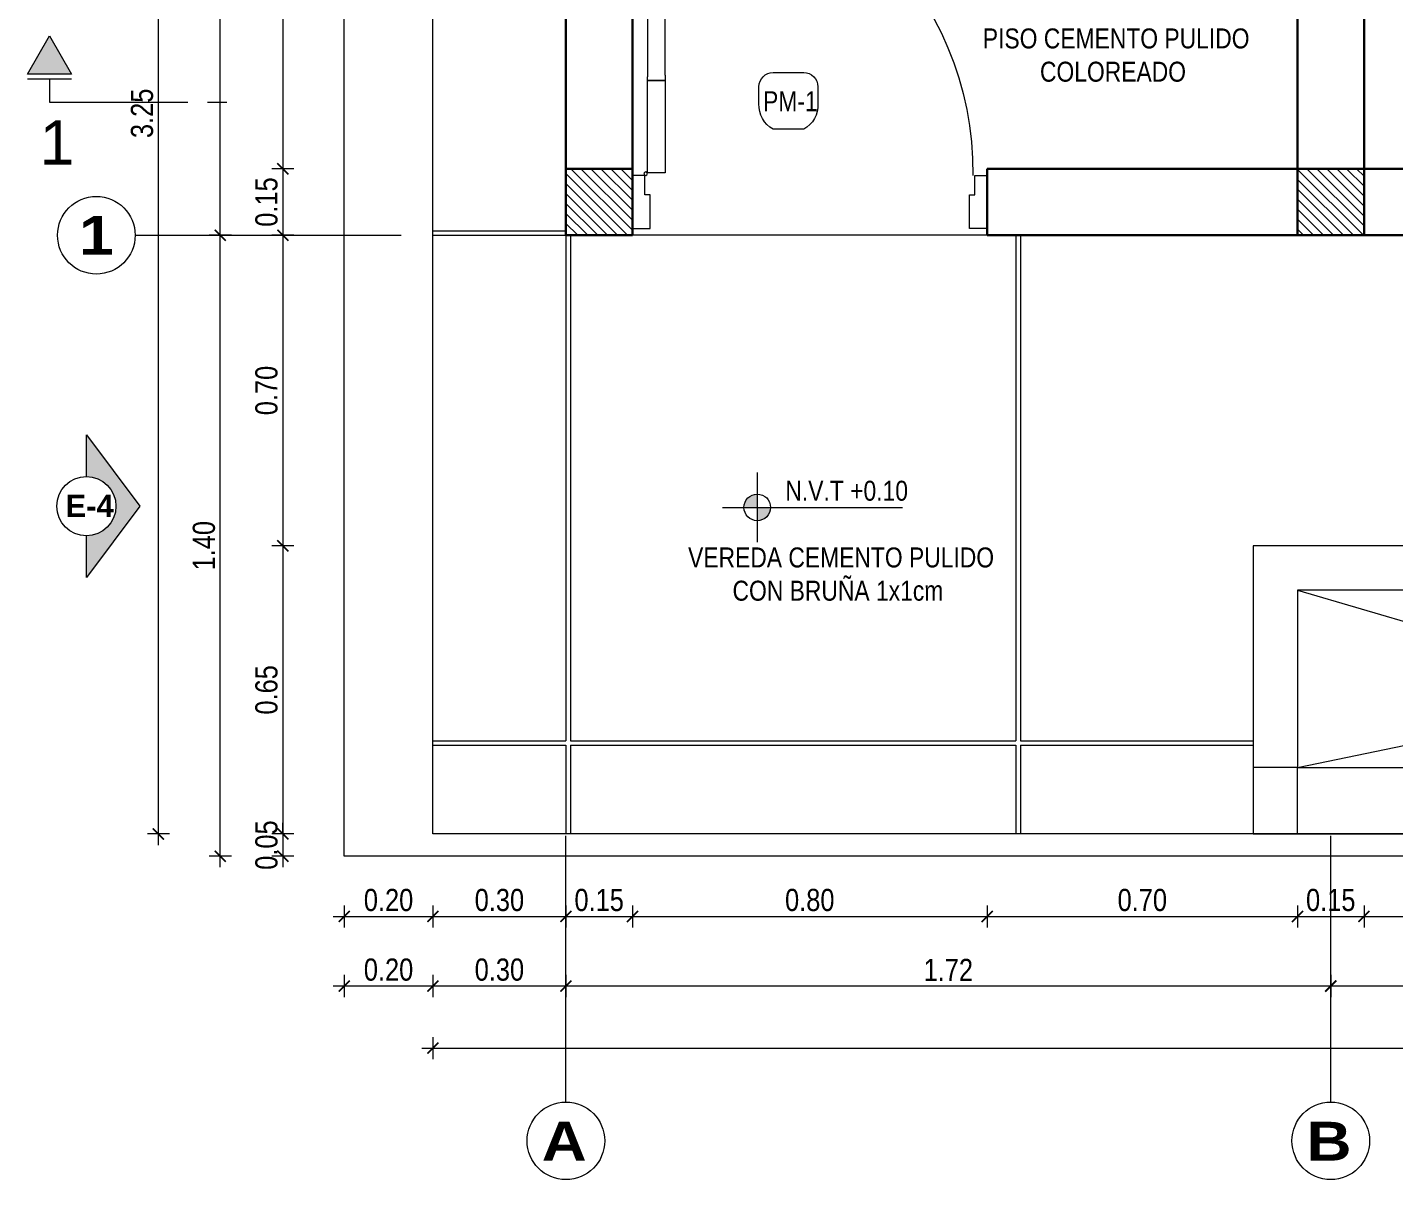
# Model space of a CAD drawing. Header units: metres. Extents: x 115.1 to 149.6, y 26.3 to 56.6.
# Drawn here: x 115.742 to 118.826, y 51.591 to 54.189 of the extents above; entities that cross this region are included whole.
import ezdxf
from ezdxf.enums import TextEntityAlignment as Align

# ---------------------------------------------------------------- set-up
doc = ezdxf.new("R2010")
doc.units = ezdxf.units.M
doc.linetypes.add('ACAD_ISO02W100', pattern=[15, 12, -3])
doc.linetypes.add('ACAD_ISO04W100', pattern=[30, 24, -3, 0, -3])
doc.layers.get('0').update_dxf_attribs({"color": 250})
doc.layers.get('Defpoints').update_dxf_attribs({"color": 30, "lineweight": 9})
for name, color, linetype, lineweight in [('-Achurado', 251, 'Continuous', 5), ('-Acotado', 251, 'Continuous', 5), ('-Eje', 1, 'ACAD_ISO04W100', 9), ('-Proyeccion', 85, 'ACAD_ISO02W100', 9), ('-Textos', 7, 'Continuous', 20), ('-Vista', 148, 'Continuous', 9), ('FIC-2ES_CONCRETO 210', 251, 'Continuous', 30), ('ProfileEdges', 252, 'Continuous', 9)]:
    doc.layers.add(name, color=color, linetype=linetype, lineweight=lineweight)
doc.layers.add('A_50_CotasExter', color=253, linetype='Continuous')
doc.layers.add('VISTAS', color=7, linetype='Continuous', lineweight=5, true_color=0x383838)
doc.styles.add('-Arial', font='arial.ttf')
doc.styles.add('-Arial Narrow', font='ARIALN.TTF')
doc.styles.add('ARIALNEG', font='arialbd.ttf')
doc.dimstyles.new('Esc 1_20n', dxfattribs={"dimscale": 0.02, "dimtxt": 2, "dimasz": 1, "dimexe": 1, "dimexo": 1, "dimgap": 0.45, "dimtad": 1, "dimtoh": 1, "dimzin": 3, "dimdsep": 46, "dimtxsty": '-Arial Narrow', "dimblk": 'ARCHTICK', "dimcen": 1, "dimdle": 1, "dimclrd": 252, "dimclre": 252, "dimclrt": 252, "dimadec": 0, "dimazin": 0, "dimtfac": 1, "dimtix": 1, "dimtmove": 1, "dimatfit": 2, "dimldrblk": 'ARCHTICK', "dimfxl": 1, "dimfxlon": 1, "dimtolj": 2, "dimlwd": 5, "dimlwe": 5, "dimarcsym": 0})

# ---------------------------------------------------------------- blocks, each defined once
blk = doc.blocks.new('A$C562401CD')
at = {"layer": 'ProfileEdges', "color": 253, "lineweight": 5}
for p, q in [((0.8167, 1.4127), (0.8167, 1.4265)), ((0.8167, 1.4265), (0.8617, 1.4265)), ((0.8617, 1.4265), (0.8617, 1.4175)), ((0.8617, 1.404), (0.8617, 1.4175)), ((0.8167, 1.0803), (0.8167, 1.0665)), ((0.8617, 1.089), (0.8617, 1.0755)), ((0.8617, 1.0665), (0.8617, 1.0755)), ((0.8167, 1.0665), (0.8617, 1.0665))]:
    blk.add_line(p, q, dxfattribs=at)
for points in [[(0.8617, 1.6605), (0.8167, 1.6605), (0.8167, 1.4265), (0.8617, 1.4265), (0.8617, 1.6605)], [(0.8167, 1.0803), (0.8167, 1.4127)], [(0.8617, 1.404), (0.8617, 1.089)], [(0.8617, 1.0665), (0.8167, 1.0665), (0.8167, 0.8325), (0.8617, 0.8325), (0.8617, 1.0665)], [(0.0315, 0.7763), (0.0315, 0.8258), (0, 0.8258), (0, 0.6908), (0.045, 0.6908), (0.045, 0.7763), (0.0315, 0.7763)], [(0.8685, 0.7763), (0.8685, 0.8258), (0.9, 0.8258), (0.9, 0.6908), (0.855, 0.6908), (0.855, 0.7763), (0.8685, 0.7763)]]:
    blk.add_lwpolyline(points, dxfattribs=at)
blk.add_circle((0.8662, 0.8303, 0), 0.0045, dxfattribs=at)
blk.add_arc((0.8662, 0.8303, 0), 0.8303, 90.3108, 180.3108, dxfattribs=at)
blk = doc.blocks.new('Corte Vertical 1_1000')
at = {"layer": '-Eje'}
blk.add_hatch(color=256, dxfattribs=at).paths.add_polyline_path([(13.34, -3.56), (9.86, -1.57), (9.86, -5.55)])
for p, q in [((9.44, -1.57), (9.44, -5.55)), ((9.44, -3.56), (7.34, -3.56))]:
    blk.add_line(p, q, dxfattribs=at)
blk.add_lwpolyline([(13.34, -3.56), (9.86, -5.55), (9.86, -1.57)], close=True, dxfattribs=at)
for points in [[(7.34, -3.56), (7.34, -16.05)], [(7.34, -14.25), (7.34, -16)], [(7.34, -17.81), (7.34, -19.56)]]:
    blk.add_lwpolyline(points, dxfattribs=at)
at = {"layer": '-Eje', "style": '-Arial'}
blk.add_attdef('A', text='', height=4, dxfattribs=at).set_placement((3.71, -4.24), align=Align.MIDDLE)
blk = doc.blocks.new('Nivel Planta 1_1000')
at = {"layer": '-Acotado'}
h = blk.add_hatch(color=256, dxfattribs=at)
h.paths.add_polyline_path([(0, 1.2, 0.414214), (-1.2, 0), (0, 0)])
h.paths.add_polyline_path([(0, -1.2, 0.414214), (1.2, 0), (0, 0)])
for p, q in [((0, 3.14), (0, -3.14)), ((-3.14, 0), (13.1, 0))]:
    blk.add_line(p, q, dxfattribs=at)
blk.add_circle((0, 0), 1.2, dxfattribs=at)
at = {"layer": '-Acotado', "style": '-Arial Narrow'}
blk.add_attdef('NIVEL', (2.54, 0.6), '', height=1.8, dxfattribs=at)
blk = doc.blocks.new('_ArchTick')
at = {"color": 0, "linetype": 'ByBlock', "const_width": 0.15}
blk.add_lwpolyline([(-0.5, -0.5), (0.5, 0.5)], dxfattribs=at)
blk = doc.blocks.new('*D216')
at = {"layer": 'A_50_CotasExter', "color": 252, "lineweight": 5, "transparency": 16777216}
for p, q in [((116.3434, 55.1701), (116.2934, 55.1701)), ((116.3184, 55.1951), (116.3184, 53.8451)), ((116.3434, 53.8701), (116.2934, 53.8701))]:
    blk.add_line(p, q, dxfattribs=at)
at = {"layer": 'Defpoints', "color": 0, "transparency": 16777216}
for p in [(116.9567, 55.1701), (116.3184, 53.8701), (116.9567, 53.8701)]:
    blk.add_point(p, dxfattribs=at)
at = {"layer": 'A_50_CotasExter', "color": 252, "lineweight": 5, "transparency": 16777216, "xscale": 0.025, "yscale": 0.025, "zscale": 0.025}
for p, rotation in [((116.3184, 55.1701), 90), ((116.3184, 53.8701), 270)]:
    blk.add_blockref('_ArchTick', p, dxfattribs=dict(at, rotation=rotation))
at = {"layer": 'A_50_CotasExter', "color": 252, "transparency": 16777216, "insert": (116.2816, 54.5201), "char_height": 0.05, "attachment_point": 5, "rotation": 90, "style": '-Arial Narrow'}
blk.add_mtext('\\A2;1.30', dxfattribs=at)
blk = doc.blocks.new('*D217')
at = {"layer": 'A_50_CotasExter', "color": 252, "lineweight": 5, "transparency": 16777216}
for p, q in [((116.3184, 53.8951), (116.3184, 53.6951)), ((116.3434, 53.8701), (116.2934, 53.8701)), ((116.3434, 53.7201), (116.2934, 53.7201))]:
    blk.add_line(p, q, dxfattribs=at)
at = {"layer": 'Defpoints', "color": 0, "transparency": 16777216}
for p in [(116.9567, 53.8701), (116.3184, 53.7201), (116.9567, 53.7201)]:
    blk.add_point(p, dxfattribs=at)
at = {"layer": 'A_50_CotasExter', "color": 252, "lineweight": 5, "transparency": 16777216, "xscale": 0.025, "yscale": 0.025, "zscale": 0.025}
for p, rotation in [((116.3184, 53.8701), 90), ((116.3184, 53.7201), 270)]:
    blk.add_blockref('_ArchTick', p, dxfattribs=dict(at, rotation=rotation))
at = {"layer": 'A_50_CotasExter', "color": 252, "transparency": 16777216, "insert": (116.2816, 53.7951), "char_height": 0.05, "attachment_point": 5, "rotation": 90, "style": '-Arial Narrow'}
blk.add_mtext('\\A2;0.15', dxfattribs=at)
blk = doc.blocks.new('*D218')
at = {"layer": 'A_50_CotasExter', "color": 252, "lineweight": 5, "transparency": 16777216}
for p, q in [((116.3434, 53.7201), (116.2934, 53.7201)), ((116.3184, 53.7451), (116.3184, 52.9951)), ((116.3434, 53.0201), (116.2934, 53.0201))]:
    blk.add_line(p, q, dxfattribs=at)
at = {"layer": 'Defpoints', "color": 0, "transparency": 16777216}
for p in [(116.9567, 53.7201), (116.3184, 53.0201), (118.5067, 53.0201)]:
    blk.add_point(p, dxfattribs=at)
at = {"layer": 'A_50_CotasExter', "color": 252, "lineweight": 5, "transparency": 16777216, "xscale": 0.025, "yscale": 0.025, "zscale": 0.025}
for p, rotation in [((116.3184, 53.7201), 90), ((116.3184, 53.0201), 270)]:
    blk.add_blockref('_ArchTick', p, dxfattribs=dict(at, rotation=rotation))
at = {"layer": 'A_50_CotasExter', "color": 252, "transparency": 16777216, "insert": (116.2816, 53.3701), "char_height": 0.05, "attachment_point": 5, "rotation": 90, "style": '-Arial Narrow'}
blk.add_mtext('\\A2;0.70', dxfattribs=at)
blk = doc.blocks.new('*D219')
at = {"layer": 'A_50_CotasExter', "color": 252, "lineweight": 5, "transparency": 16777216}
for p, q in [((116.3184, 53.0451), (116.3184, 52.3451)), ((116.3434, 53.0201), (116.2934, 53.0201)), ((116.3434, 52.3701), (116.2934, 52.3701))]:
    blk.add_line(p, q, dxfattribs=at)
at = {"layer": 'Defpoints', "color": 0, "transparency": 16777216}
for p in [(118.5067, 53.0201), (116.3184, 52.3701), (116.6567, 52.3701)]:
    blk.add_point(p, dxfattribs=at)
at = {"layer": 'A_50_CotasExter', "color": 252, "lineweight": 5, "transparency": 16777216, "xscale": 0.025, "yscale": 0.025, "zscale": 0.025}
for p, rotation in [((116.3184, 53.0201), 90), ((116.3184, 52.3701), 270)]:
    blk.add_blockref('_ArchTick', p, dxfattribs=dict(at, rotation=rotation))
at = {"layer": 'A_50_CotasExter', "color": 252, "transparency": 16777216, "insert": (116.2816, 52.6951), "char_height": 0.05, "attachment_point": 5, "rotation": 90, "style": '-Arial Narrow'}
blk.add_mtext('\\A2;0.65', dxfattribs=at)
blk = doc.blocks.new('*D220')
at = {"layer": 'A_50_CotasExter', "color": 252, "lineweight": 5, "transparency": 16777216}
for p, q in [((116.3184, 52.3701), (116.3184, 52.3951)), ((116.3434, 52.3701), (116.2934, 52.3701)), ((116.3184, 52.3701), (116.3184, 52.3201)), ((116.3434, 52.3201), (116.2934, 52.3201)), ((116.3184, 52.3201), (116.3184, 52.2951))]:
    blk.add_line(p, q, dxfattribs=at)
at = {"layer": 'Defpoints', "color": 0, "transparency": 16777216}
for p in [(116.6567, 52.3701), (116.3184, 52.3201), (116.4567, 52.3201)]:
    blk.add_point(p, dxfattribs=at)
at = {"layer": 'A_50_CotasExter', "color": 252, "lineweight": 5, "transparency": 16777216, "xscale": 0.025, "yscale": 0.025, "zscale": 0.025}
for p, rotation in [((116.3184, 52.3701), 270), ((116.3184, 52.3201), 90)]:
    blk.add_blockref('_ArchTick', p, dxfattribs=dict(at, rotation=rotation))
at = {"layer": 'A_50_CotasExter', "color": 252, "transparency": 16777216, "insert": (116.2816, 52.3451), "char_height": 0.05, "attachment_point": 5, "rotation": 90, "style": '-Arial Narrow'}
blk.add_mtext('\\A2;0.05', dxfattribs=at)
blk = doc.blocks.new('*D221')
at = {"layer": 'A_50_CotasExter', "color": 252, "lineweight": 5, "transparency": 16777216}
for p, q in [((116.2023, 53.7202), (116.1523, 53.7202)), ((116.1773, 52.2951), (116.1773, 53.7452)), ((116.2023, 52.3201), (116.1523, 52.3201))]:
    blk.add_line(p, q, dxfattribs=at)
at = {"layer": 'Defpoints', "color": 0, "transparency": 16777216}
for p in [(116.1773, 53.7202), (116.4567, 53.7202), (116.4567, 52.3201)]:
    blk.add_point(p, dxfattribs=at)
at = {"layer": 'A_50_CotasExter', "color": 252, "lineweight": 5, "transparency": 16777216, "xscale": 0.025, "yscale": 0.025, "zscale": 0.025}
for p, rotation in [((116.1773, 53.7202), 90), ((116.1773, 52.3201), 270)]:
    blk.add_blockref('_ArchTick', p, dxfattribs=dict(at, rotation=rotation))
at = {"layer": 'A_50_CotasExter', "color": 252, "transparency": 16777216, "insert": (116.1405, 53.0202), "char_height": 0.05, "attachment_point": 5, "rotation": 90, "style": '-Arial Narrow'}
blk.add_mtext('\\A2;1.40', dxfattribs=at)
blk = doc.blocks.new('*D222')
at = {"layer": 'A_50_CotasExter', "color": 252, "lineweight": 5, "transparency": 16777216}
for p, q in [((116.1773, 53.6952), (116.1773, 55.3451)), ((116.2023, 55.3201), (116.1523, 55.3201)), ((116.2023, 53.7202), (116.1523, 53.7202))]:
    blk.add_line(p, q, dxfattribs=at)
at = {"layer": 'Defpoints', "color": 0, "transparency": 16777216}
for p in [(116.1773, 55.3201), (116.9567, 55.3201), (116.4567, 53.7202)]:
    blk.add_point(p, dxfattribs=at)
at = {"layer": 'A_50_CotasExter', "color": 252, "lineweight": 5, "transparency": 16777216, "xscale": 0.025, "yscale": 0.025, "zscale": 0.025}
for p, rotation in [((116.1773, 55.3201), 90), ((116.1773, 53.7202), 270)]:
    blk.add_blockref('_ArchTick', p, dxfattribs=dict(at, rotation=rotation))
at = {"layer": 'A_50_CotasExter', "color": 252, "transparency": 16777216, "insert": (116.1405, 54.5202), "char_height": 0.05, "attachment_point": 5, "rotation": 90, "style": '-Arial Narrow'}
blk.add_mtext('\\A2;1.60', dxfattribs=at)
blk = doc.blocks.new('*D225')
at = {"layer": 'A_50_CotasExter', "color": 252, "lineweight": 5, "transparency": 16777216}
for p, q in [((116.0377, 52.3451), (116.0377, 55.6451)), ((116.0627, 55.6201), (116.0127, 55.6201)), ((116.0627, 52.3701), (116.0127, 52.3701))]:
    blk.add_line(p, q, dxfattribs=at)
at = {"layer": 'Defpoints', "color": 0, "transparency": 16777216}
for p in [(116.0377, 55.6201), (116.6567, 55.6201), (116.6567, 52.3701)]:
    blk.add_point(p, dxfattribs=at)
at = {"layer": 'A_50_CotasExter', "color": 252, "lineweight": 5, "transparency": 16777216, "xscale": 0.025, "yscale": 0.025, "zscale": 0.025}
for p, rotation in [((116.0377, 55.6201), 90), ((116.0377, 52.3701), 270)]:
    blk.add_blockref('_ArchTick', p, dxfattribs=dict(at, rotation=rotation))
at = {"layer": 'A_50_CotasExter', "color": 252, "transparency": 16777216, "insert": (116.0009, 53.9951), "char_height": 0.05, "attachment_point": 5, "rotation": 90, "style": '-Arial Narrow'}
blk.add_mtext('\\A2;3.25', dxfattribs=at)
blk = doc.blocks.new('*D261')
at = {"layer": 'A_50_CotasExter', "color": 252, "lineweight": 5, "transparency": 16777216}
for p, q in [((116.4567, 52.2092), (116.4567, 52.1592)), ((116.6567, 52.2092), (116.6567, 52.1592)), ((116.4317, 52.1842), (116.6817, 52.1842))]:
    blk.add_line(p, q, dxfattribs=at)
at = {"layer": 'Defpoints', "color": 0, "transparency": 16777216}
for p in [(116.4567, 52.3201), (116.6567, 52.3201), (116.6567, 52.1842)]:
    blk.add_point(p, dxfattribs=at)
at = {"layer": 'A_50_CotasExter', "color": 252, "lineweight": 5, "transparency": 16777216, "xscale": 0.025, "yscale": 0.025, "zscale": 0.025, "rotation": 180}
blk.add_blockref('_ArchTick', (116.4567, 52.1842), dxfattribs=at)
at = {"layer": 'A_50_CotasExter', "color": 252, "lineweight": 5, "transparency": 16777216, "xscale": 0.025, "yscale": 0.025, "zscale": 0.025}
blk.add_blockref('_ArchTick', (116.6567, 52.1842), dxfattribs=at)
at = {"layer": 'A_50_CotasExter', "color": 252, "transparency": 16777216, "insert": (116.5567, 52.221), "char_height": 0.05, "attachment_point": 5, "style": '-Arial Narrow'}
blk.add_mtext('\\A2;0.20', dxfattribs=at)
blk = doc.blocks.new('*D262')
at = {"layer": 'A_50_CotasExter', "color": 252, "lineweight": 5, "transparency": 16777216}
for p, q in [((116.6567, 52.2092), (116.6567, 52.1592)), ((116.9567, 52.2092), (116.9567, 52.1592)), ((116.6317, 52.1842), (116.9817, 52.1842))]:
    blk.add_line(p, q, dxfattribs=at)
at = {"layer": 'Defpoints', "color": 0, "transparency": 16777216}
for p in [(116.9567, 53.7201), (116.6567, 52.3201), (116.9567, 52.1842)]:
    blk.add_point(p, dxfattribs=at)
at = {"layer": 'A_50_CotasExter', "color": 252, "lineweight": 5, "transparency": 16777216, "xscale": 0.025, "yscale": 0.025, "zscale": 0.025}
for p, rotation in [((116.6567, 52.1842), 180.0000000000041), ((116.9567, 52.1842), 4.071109992273301e-12)]:
    blk.add_blockref('_ArchTick', p, dxfattribs=dict(at, rotation=rotation))
at = {"layer": 'A_50_CotasExter', "color": 252, "transparency": 16777216, "insert": (116.8067, 52.221), "char_height": 0.05, "attachment_point": 5, "style": '-Arial Narrow'}
blk.add_mtext('\\A2;0.30', dxfattribs=at)
blk = doc.blocks.new('*D263')
at = {"layer": 'A_50_CotasExter', "color": 252, "lineweight": 5, "transparency": 16777216}
for p, q in [((116.9567, 52.2092), (116.9567, 52.1592)), ((117.1067, 52.2092), (117.1067, 52.1592)), ((116.9317, 52.1842), (117.1317, 52.1842))]:
    blk.add_line(p, q, dxfattribs=at)
at = {"layer": 'Defpoints', "color": 0, "transparency": 16777216}
for p in [(116.9567, 53.7201), (117.1067, 53.7201), (117.1067, 52.1842)]:
    blk.add_point(p, dxfattribs=at)
at = {"layer": 'A_50_CotasExter', "color": 252, "lineweight": 5, "transparency": 16777216, "xscale": 0.025, "yscale": 0.025, "zscale": 0.025}
for p, rotation in [((116.9567, 52.1842), 180.0000000000041), ((117.1067, 52.1842), 4.071109992273301e-12)]:
    blk.add_blockref('_ArchTick', p, dxfattribs=dict(at, rotation=rotation))
at = {"layer": 'A_50_CotasExter', "color": 252, "transparency": 16777216, "insert": (117.0317, 52.221), "char_height": 0.05, "attachment_point": 5, "style": '-Arial Narrow'}
blk.add_mtext('\\A2;0.15', dxfattribs=at)
blk = doc.blocks.new('*D264')
at = {"layer": 'A_50_CotasExter', "color": 252, "lineweight": 5, "transparency": 16777216}
for p, q in [((117.1067, 52.2092), (117.1067, 52.1592)), ((117.9067, 52.2092), (117.9067, 52.1592)), ((117.0817, 52.1842), (117.9317, 52.1842))]:
    blk.add_line(p, q, dxfattribs=at)
at = {"layer": 'Defpoints', "color": 0, "transparency": 16777216}
for p in [(117.1067, 53.7201), (117.9067, 53.7351), (117.9067, 52.1842)]:
    blk.add_point(p, dxfattribs=at)
at = {"layer": 'A_50_CotasExter', "color": 252, "lineweight": 5, "transparency": 16777216, "xscale": 0.025, "yscale": 0.025, "zscale": 0.025}
for p, rotation in [((117.1067, 52.1842), 180.0000000000041), ((117.9067, 52.1842), 4.071109992273301e-12)]:
    blk.add_blockref('_ArchTick', p, dxfattribs=dict(at, rotation=rotation))
at = {"layer": 'A_50_CotasExter', "color": 252, "transparency": 16777216, "insert": (117.5067, 52.221), "char_height": 0.05, "attachment_point": 5, "style": '-Arial Narrow'}
blk.add_mtext('\\A2;0.80', dxfattribs=at)
blk = doc.blocks.new('*D265')
at = {"layer": 'A_50_CotasExter', "color": 252, "lineweight": 5, "transparency": 16777216}
for p, q in [((117.9067, 52.2092), (117.9067, 52.1592)), ((118.6067, 52.2092), (118.6067, 52.1592)), ((117.8817, 52.1842), (118.6317, 52.1842))]:
    blk.add_line(p, q, dxfattribs=at)
at = {"layer": 'Defpoints', "color": 0, "transparency": 16777216}
for p in [(117.9067, 53.7351), (118.6067, 53.7201), (118.6067, 52.1842)]:
    blk.add_point(p, dxfattribs=at)
at = {"layer": 'A_50_CotasExter', "color": 252, "lineweight": 5, "transparency": 16777216, "xscale": 0.025, "yscale": 0.025, "zscale": 0.025}
for p, rotation in [((117.9067, 52.1842), 180.0000000000041), ((118.6067, 52.1842), 4.071109992273301e-12)]:
    blk.add_blockref('_ArchTick', p, dxfattribs=dict(at, rotation=rotation))
at = {"layer": 'A_50_CotasExter', "color": 252, "transparency": 16777216, "insert": (118.2567, 52.221), "char_height": 0.05, "attachment_point": 5, "style": '-Arial Narrow'}
blk.add_mtext('\\A2;0.70', dxfattribs=at)
blk = doc.blocks.new('*D266')
at = {"layer": 'A_50_CotasExter', "color": 252, "lineweight": 5, "transparency": 16777216}
for p, q in [((118.6067, 52.2092), (118.6067, 52.1592)), ((118.7567, 52.2092), (118.7567, 52.1592)), ((118.5817, 52.1842), (118.7817, 52.1842))]:
    blk.add_line(p, q, dxfattribs=at)
at = {"layer": 'Defpoints', "color": 0, "transparency": 16777216}
for p in [(118.6067, 53.7201), (118.7567, 53.7201), (118.7567, 52.1842)]:
    blk.add_point(p, dxfattribs=at)
at = {"layer": 'A_50_CotasExter', "color": 252, "lineweight": 5, "transparency": 16777216, "xscale": 0.025, "yscale": 0.025, "zscale": 0.025}
for p, rotation in [((118.6067, 52.1842), 180.0000000000041), ((118.7567, 52.1842), 4.071109992273301e-12)]:
    blk.add_blockref('_ArchTick', p, dxfattribs=dict(at, rotation=rotation))
at = {"layer": 'A_50_CotasExter', "color": 252, "transparency": 16777216, "insert": (118.6817, 52.221), "char_height": 0.05, "attachment_point": 5, "style": '-Arial Narrow'}
blk.add_mtext('\\A2;0.15', dxfattribs=at)
blk = doc.blocks.new('*D267')
at = {"layer": 'A_50_CotasExter', "color": 252, "lineweight": 5, "transparency": 16777216}
for p, q in [((118.7567, 52.2092), (118.7567, 52.1592)), ((119.4567, 52.2092), (119.4567, 52.1592)), ((118.7317, 52.1842), (119.4817, 52.1842))]:
    blk.add_line(p, q, dxfattribs=at)
at = {"layer": 'Defpoints', "color": 0, "transparency": 16777216}
for p in [(118.7567, 53.7201), (119.4567, 53.7201), (119.4567, 52.1842)]:
    blk.add_point(p, dxfattribs=at)
at = {"layer": 'A_50_CotasExter', "color": 252, "lineweight": 5, "transparency": 16777216, "xscale": 0.025, "yscale": 0.025, "zscale": 0.025}
for p, rotation in [((118.7567, 52.1842), 180.0000000000041), ((119.4567, 52.1842), 4.071109992273301e-12)]:
    blk.add_blockref('_ArchTick', p, dxfattribs=dict(at, rotation=rotation))
at = {"layer": 'A_50_CotasExter', "color": 252, "transparency": 16777216, "insert": (119.1067, 52.221), "char_height": 0.05, "attachment_point": 5, "style": '-Arial Narrow'}
blk.add_mtext('\\A2;0.70', dxfattribs=at)
blk = doc.blocks.new('*D278')
at = {"layer": 'A_50_CotasExter', "color": 252, "lineweight": 5, "transparency": 16777216}
for p, q in [((120.3567, 52.0272), (118.6567, 52.0272)), ((118.6817, 52.0522), (118.6817, 52.0022)), ((120.3317, 52.0522), (120.3317, 52.0022))]:
    blk.add_line(p, q, dxfattribs=at)
at = {"layer": 'Defpoints', "color": 0, "transparency": 16777216}
for p in [(118.6817, 52.3701), (120.3317, 52.3701), (118.6817, 52.0272)]:
    blk.add_point(p, dxfattribs=at)
at = {"layer": 'A_50_CotasExter', "color": 252, "lineweight": 5, "transparency": 16777216, "xscale": 0.025, "yscale": 0.025, "zscale": 0.025, "rotation": 180}
blk.add_blockref('_ArchTick', (118.6817, 52.0272), dxfattribs=at)
at = {"layer": 'A_50_CotasExter', "color": 252, "lineweight": 5, "transparency": 16777216, "xscale": 0.025, "yscale": 0.025, "zscale": 0.025}
blk.add_blockref('_ArchTick', (120.3317, 52.0272), dxfattribs=at)
at = {"layer": 'A_50_CotasExter', "color": 252, "transparency": 16777216, "insert": (119.5067, 52.064), "char_height": 0.05, "attachment_point": 5, "style": '-Arial Narrow'}
blk.add_mtext('\\A2;1.65', dxfattribs=at)
blk = doc.blocks.new('*D279')
at = {"layer": 'A_50_CotasExter', "color": 252, "lineweight": 5, "transparency": 16777216}
for p, q in [((118.7067, 52.0272), (116.9317, 52.0272)), ((116.9567, 52.0522), (116.9567, 52.0022)), ((118.6817, 52.0522), (118.6817, 52.0022))]:
    blk.add_line(p, q, dxfattribs=at)
at = {"layer": 'Defpoints', "color": 0, "transparency": 16777216}
for p in [(116.9567, 52.3701), (118.6817, 52.3701), (116.9567, 52.0272)]:
    blk.add_point(p, dxfattribs=at)
at = {"layer": 'A_50_CotasExter', "color": 252, "lineweight": 5, "transparency": 16777216, "xscale": 0.025, "yscale": 0.025, "zscale": 0.025, "rotation": 180}
blk.add_blockref('_ArchTick', (116.9567, 52.0272), dxfattribs=at)
at = {"layer": 'A_50_CotasExter', "color": 252, "lineweight": 5, "transparency": 16777216, "xscale": 0.025, "yscale": 0.025, "zscale": 0.025}
blk.add_blockref('_ArchTick', (118.6817, 52.0272), dxfattribs=at)
at = {"layer": 'A_50_CotasExter', "color": 252, "transparency": 16777216, "insert": (117.8192, 52.0636), "char_height": 0.05, "attachment_point": 5, "style": '-Arial Narrow'}
blk.add_mtext('\\A2;1.72', dxfattribs=at)
blk = doc.blocks.new('*D280')
at = {"layer": 'A_50_CotasExter', "color": 252, "lineweight": 5, "transparency": 16777216}
for p, q in [((116.9817, 52.0272), (116.6317, 52.0272)), ((116.6567, 52.0522), (116.6567, 52.0022)), ((116.9567, 52.0522), (116.9567, 52.0022))]:
    blk.add_line(p, q, dxfattribs=at)
at = {"layer": 'Defpoints', "color": 0, "transparency": 16777216}
for p in [(116.6567, 52.3701), (116.9567, 52.3701), (116.6567, 52.0272)]:
    blk.add_point(p, dxfattribs=at)
at = {"layer": 'A_50_CotasExter', "color": 252, "lineweight": 5, "transparency": 16777216, "xscale": 0.025, "yscale": 0.025, "zscale": 0.025, "rotation": 180}
blk.add_blockref('_ArchTick', (116.6567, 52.0272), dxfattribs=at)
at = {"layer": 'A_50_CotasExter', "color": 252, "lineweight": 5, "transparency": 16777216, "xscale": 0.025, "yscale": 0.025, "zscale": 0.025}
blk.add_blockref('_ArchTick', (116.9567, 52.0272), dxfattribs=at)
at = {"layer": 'A_50_CotasExter', "color": 252, "transparency": 16777216, "insert": (116.8067, 52.064), "char_height": 0.05, "attachment_point": 5, "style": '-Arial Narrow'}
blk.add_mtext('\\A2;0.30', dxfattribs=at)
blk = doc.blocks.new('*D281')
at = {"layer": 'A_50_CotasExter', "color": 252, "lineweight": 5, "transparency": 16777216}
for p, q in [((116.6817, 52.0272), (116.4317, 52.0272)), ((116.4567, 52.0522), (116.4567, 52.0022)), ((116.6567, 52.0522), (116.6567, 52.0022))]:
    blk.add_line(p, q, dxfattribs=at)
at = {"layer": 'Defpoints', "color": 0, "transparency": 16777216}
for p in [(116.4567, 52.3701), (116.6567, 52.3701), (116.4567, 52.0272)]:
    blk.add_point(p, dxfattribs=at)
at = {"layer": 'A_50_CotasExter', "color": 252, "lineweight": 5, "transparency": 16777216, "xscale": 0.025, "yscale": 0.025, "zscale": 0.025, "rotation": 180}
blk.add_blockref('_ArchTick', (116.4567, 52.0272), dxfattribs=at)
at = {"layer": 'A_50_CotasExter', "color": 252, "lineweight": 5, "transparency": 16777216, "xscale": 0.025, "yscale": 0.025, "zscale": 0.025}
blk.add_blockref('_ArchTick', (116.6567, 52.0272), dxfattribs=at)
at = {"layer": 'A_50_CotasExter', "color": 252, "transparency": 16777216, "insert": (116.5567, 52.064), "char_height": 0.05, "attachment_point": 5, "style": '-Arial Narrow'}
blk.add_mtext('\\A2;0.20', dxfattribs=at)
blk = doc.blocks.new('*D282')
at = {"layer": 'A_50_CotasExter', "color": 252, "lineweight": 5, "transparency": 16777216}
for p, q in [((116.6567, 51.9123), (116.6567, 51.8623)), ((122.3567, 51.9123), (122.3567, 51.8623)), ((116.6317, 51.8873), (122.3817, 51.8873))]:
    blk.add_line(p, q, dxfattribs=at)
at = {"layer": 'Defpoints', "color": 0, "transparency": 16777216}
for p in [(116.6567, 52.3701), (122.3567, 52.3701), (122.3567, 51.8873)]:
    blk.add_point(p, dxfattribs=at)
at = {"layer": 'A_50_CotasExter', "color": 252, "lineweight": 5, "transparency": 16777216, "xscale": 0.025, "yscale": 0.025, "zscale": 0.025}
for p, rotation in [((116.6567, 51.8873), 179.9998676933556), ((122.3567, 51.8873), 359.9998676933557)]:
    blk.add_blockref('_ArchTick', p, dxfattribs=dict(at, rotation=rotation))
at = {"layer": 'A_50_CotasExter', "color": 252, "transparency": 16777216, "insert": (119.5067, 51.9241), "char_height": 0.05, "attachment_point": 5, "rotation": 359.9999, "style": '-Arial Narrow'}
blk.add_mtext('\\A2;5.70', dxfattribs=at)

msp = doc.modelspace()

# ---------------------------------------------------------------- hatches: boundary and pattern name
at = {"layer": '-Achurado', "lineweight": 5, "ltscale": 0.009}
h = msp.add_hatch(dxfattribs=at)
h.set_pattern_fill('ANSI31', color=256, scale=0.005, angle=-90)
h.set_pattern_definition([(315, (0, 0.75221), (0.0112253202, 0.0112253202), [])])
h.paths.add_polyline_path([(116.9567, 53.8701), (116.9567, 53.7201), (117.1067, 53.7201), (117.1067, 53.8701)])
h = msp.add_hatch(dxfattribs=at)
h.set_pattern_fill('ANSI31', color=256, scale=0.005, angle=-90)
h.set_pattern_definition([(315, (-1.65, -0.69779), (0.0112253202, 0.0112253202), [])])
h.paths.add_polyline_path([(118.6067, 53.8701), (118.6067, 53.7201), (118.7567, 53.7201), (118.7567, 53.8701)])
at = {"layer": 'VISTAS', "true_color": 0xc2c2c2}
h = msp.add_hatch(color=9, dxfattribs=at)
h.dxf.hatch_style = 1
h.paths.add_polyline_path([(115.8752, 53.176), (115.8752, 53.2704), (115.996, 53.1093), (115.8752, 52.9483), (115.8752, 53.0427, 0.198912), (115.9223, 53.0622, 0.668179)])

# ---------------------------------------------------------------- linework, layer by layer
at = {"layer": '-Acotado'}
msp.add_lwpolyline([(117.424, 54.0871), (117.4931, 54.0871, -0.414214), (117.525, 54.0552), (117.525, 54.0165, -0.286478), (117.4931, 53.9595), (117.424, 53.9595, -0.286478), (117.3921, 54.0165), (117.3921, 54.0552, -0.414214)], format="xyb", close=True, dxfattribs=at)
at = {"layer": '-Eje', "ltscale": 0.025}
for p, q in [((115.9852, 53.7203), (116.6567, 53.7202)), ((116.9567, 51.7657), (116.9567, 52.3701)), ((118.6817, 51.7657), (118.6817, 52.3701))]:
    msp.add_line(p, q, dxfattribs=at)
at = {"layer": '-Eje', "linetype": 'ByBlock', "ltscale": 0.025}
for centre in [(115.8977, 53.7202), (116.9567, 51.6782), (118.6817, 51.6782)]:
    msp.add_circle(centre, 0.0875, dxfattribs=at)
at = {"layer": '-Proyeccion', "ltscale": 3}
msp.add_lwpolyline([(116.4567, 52.3201), (116.4567, 55.8201), (122.5567, 55.8201), (122.5567, 52.3201)], close=True, dxfattribs=at)
at = {"layer": '-Vista', "color": 254}
for p, q in [((116.6567, 53.7301), (116.9567, 53.7301)), ((116.6567, 53.7201), (116.9567, 53.7201)), ((116.9567, 53.7201), (116.9567, 52.5801)), ((116.9667, 53.7201), (116.9667, 52.5801)), ((117.9067, 53.7201), (117.1067, 53.7201)), ((117.9717, 53.7201), (117.9717, 52.5801)), ((117.9817, 53.7201), (117.9817, 52.5801)), ((116.6567, 52.5801), (116.9567, 52.5801)), ((116.9667, 52.5801), (117.9717, 52.5801)), ((117.9817, 52.5801), (118.5067, 52.5801)), ((116.6567, 52.5701), (116.9567, 52.5701)), ((116.9567, 52.5701), (116.9567, 52.3701)), ((116.9667, 52.5701), (117.9717, 52.5701)), ((116.9667, 52.5701), (116.9667, 52.3701)), ((117.9717, 52.5701), (117.9717, 52.3701)), ((117.9817, 52.5701), (117.9817, 52.3701)), ((117.9817, 52.5701), (118.5067, 52.5701))]:
    msp.add_line(p, q, dxfattribs=at)
at = {"layer": '-Vista', "color": 253, "lineweight": 5}
for p, q in [((118.6067, 52.9201), (119.393, 52.689)), ((118.6067, 52.5201), (119.4135, 52.6866))]:
    msp.add_line(p, q, dxfattribs=at)
for points in [[(118.5067, 52.3701), (120.5067, 52.3701), (120.5067, 53.0201), (118.5067, 53.0201)], [(118.6067, 52.5201), (120.4067, 52.5201), (120.4067, 52.9201), (118.6067, 52.9201)]]:
    msp.add_lwpolyline(points, close=True, dxfattribs=at)
for points in [[(118.6067, 52.5201), (118.5067, 52.5201)], [(118.6067, 52.3701), (118.6067, 52.5201)]]:
    msp.add_lwpolyline(points, dxfattribs=at)
at = {"layer": 'FIC-2ES_CONCRETO 210'}
for p, q in [((116.9567, 53.8701), (116.9567, 55.1701)), ((117.1067, 55.1701), (117.1067, 53.8701)), ((118.6067, 53.8701), (118.6067, 55.1701)), ((118.7567, 55.1701), (118.7567, 53.8701)), ((116.9567, 53.8701), (116.9567, 53.7201)), ((116.9567, 53.8701), (117.1067, 53.8701)), ((117.1067, 53.7701), (117.1067, 53.8701)), ((118.0567, 53.8701), (117.9067, 53.8701)), ((117.9067, 53.7201), (117.9067, 53.8701)), ((118.0567, 53.8701), (118.6067, 53.8701)), ((118.7567, 53.8701), (118.6067, 53.8701)), ((118.6067, 53.7201), (118.6067, 53.8701)), ((118.7567, 53.8701), (119.3067, 53.8701)), ((118.7567, 53.7201), (118.7567, 53.8701)), ((117.1067, 53.7701), (117.1067, 53.7201)), ((116.9567, 53.7201), (117.1067, 53.7201)), ((117.9067, 53.7201), (118.0567, 53.7201)), ((118.0567, 53.7201), (118.0817, 53.7201)), ((118.0817, 53.7201), (118.6067, 53.7201)), ((118.7567, 53.7201), (118.6067, 53.7201)), ((118.7567, 53.7201), (119.2817, 53.7201))]:
    msp.add_line(p, q, dxfattribs=at)
at = {"layer": 'ProfileEdges', "lineweight": 5}
msp.add_lwpolyline([(116.6567, 52.3701), (116.6567, 55.6201), (122.3567, 55.6201), (122.3567, 52.3701)], close=True, dxfattribs=at)
at = {"layer": 'VISTAS', "color": 252}
msp.add_lwpolyline([(115.8752, 53.176), (115.8752, 53.2704), (115.996, 53.1093), (115.8752, 52.9483), (115.8752, 53.0427)], dxfattribs=at)
at = {"layer": 'VISTAS', "color": 250, "true_color": 0x383838}
msp.add_circle((115.8752, 53.1093), 0.0667, dxfattribs=at)
at = {"layer": 'VISTAS', "color": 252}
msp.add_circle((115.8752, 53.1093), 0.0667, dxfattribs=at)

# ---------------------------------------------------------------- block references
at = {"layer": '-Acotado'}
ref = msp.add_blockref('Nivel Planta 1_1000', (117.3883, 53.1066), dxfattribs=dict(at, xscale=0.025, yscale=0.025, zscale=0.025))
ref.add_attrib('NIVEL', 'N.V.T +0.10', (117.4517, 53.1216), dxfattribs={"layer": '-Textos', "height": 0.045, "style": '-Arial Narrow'})
at = {"layer": '-Eje'}
ref = msp.add_blockref('Corte Vertical 1_1000', (115.703, 53.8366), dxfattribs=dict(at, xscale=0.025, yscale=0.025, zscale=0.025, rotation=90.00000000000001))
ref.add_attrib('A', '1', dxfattribs={"height": 0.1, "style": '-Arial'}).set_placement((115.8089, 53.9295), align=Align.MIDDLE)
at = {"xscale": -0.8888883195359466, "yscale": 0.8888883195359466, "zscale": 0.8888883195359466, "rotation": 359.9997760540726}
msp.add_blockref('A$C562401CD', (117.9067, 53.1211), dxfattribs=at)

# ---------------------------------------------------------------- texts
at = {"layer": '-Acotado', "color": 7, "char_height": 0.045, "width": 0.839106, "style": '-Arial Narrow'}
for s, insert, attachment_point in [('\\pxqc; PISO CEMENTO PULIDO\\PCOLOREADO', (118.6101, 54.1865), 3), ('\\pxqc; VEREDA CEMENTO PULIDO\\PCON BRUÑA 1x1cm', (117.1506, 53.0162), 1)]:
    msp.add_mtext(s, dxfattribs=dict(at, insert=insert, attachment_point=attachment_point))
at = {"layer": '-Textos', "style": '-Arial Narrow'}
msp.add_text('PM-1', height=0.045, dxfattribs=at).set_placement((117.4014, 53.9999))
at = {"layer": '-Textos', "char_height": 0.0875, "attachment_point": 5, "style": '-Arial Narrow'}
for s, insert in [('\\pxqc;{\\fArial Black|b0|i0|c0|p34;1}', (115.8977, 53.7202)), ('\\pxqc;{\\fArial Black|b0|i0|c0|p34;A}', (116.9529, 51.6774)), ('\\pxqc;{\\fArial Black|b0|i0|c0|p34;B}', (118.6779, 51.6774))]:
    msp.add_mtext_dynamic_manual_height_columns(s, width=0.294609, gutter_width=12.5, heights=[0.2188], dxfattribs=dict(at, insert=insert))
at = {"layer": 'VISTAS', "color": 252, "insert": (115.8282, 53.135), "char_height": 0.05, "attachment_point": 1, "style": 'ARIALNEG'}
msp.add_mtext_dynamic_manual_height_columns('E-4', width=0.291306, gutter_width=9.7923, heights=[0], dxfattribs=at)

# ---------------------------------------------------------------- dimensions: what is measured, and where the dimension line sits
at = {"layer": 'A_50_CotasExter'}
for p1, p2, distance, picture, middle in [((116.6567, 52.3701), (116.6567, 55.6201), 0.619, '*D225', (116.0009, 53.9951)), ((116.4567, 52.3201), (116.4567, 53.7202), 0.2794, '*D221', (116.1405, 53.0202)), ((116.6567, 52.3701), (122.3567, 52.3701), -0.4828, '*D282', (119.5067, 51.9241)), ((116.4567, 52.3201), (116.6567, 52.3201), -0.1359, '*D261', (116.5567, 52.221))]:
    dim = msp.add_aligned_dim(p1=p1, p2=p2, distance=distance, dimstyle='Esc 1_20n', override={"dimscale": 0.025}, dxfattribs=at)
    dim.commit()
    dim.dimension.update_dxf_attribs({"geometry": picture, "text_midpoint": middle})
for base, p1, p2, angle, picture, middle in [((116.1773, 55.3201), (116.4567, 53.7202), (116.9567, 55.3201), 270, '*D222', (116.1405, 54.5202)), ((116.3184, 53.8701), (116.9567, 55.1701), (116.9567, 53.8701), 90, '*D216', (116.2816, 54.5201)), ((116.3184, 53.7201), (116.9567, 53.8701), (116.9567, 53.7201), 90, '*D217', (116.2816, 53.7951)), ((116.3184, 53.0201), (116.9567, 53.7201), (118.5067, 53.0201), 90, '*D218', (116.2816, 53.3701)), ((116.9567, 52.1842), (116.6567, 52.3201), (116.9567, 53.7201), 180, '*D262', (116.8067, 52.221)), ((117.1067, 52.1842), (116.9567, 53.7201), (117.1067, 53.7201), 180, '*D263', (117.0317, 52.221)), ((117.9067, 52.1842), (117.1067, 53.7201), (117.9067, 53.7351), 180, '*D264', (117.5067, 52.221)), ((118.6067, 52.1842), (117.9067, 53.7351), (118.6067, 53.7201), 180, '*D265', (118.2567, 52.221)), ((118.7567, 52.1842), (118.6067, 53.7201), (118.7567, 53.7201), 180, '*D266', (118.6817, 52.221)), ((119.4567, 52.1842), (118.7567, 53.7201), (119.4567, 53.7201), 180, '*D267', (119.1067, 52.221)), ((116.3184, 52.3701), (118.5067, 53.0201), (116.6567, 52.3701), 90, '*D219', (116.2816, 52.6951)), ((116.3184, 52.3201), (116.6567, 52.3701), (116.4567, 52.3201), 90, '*D220', (116.2816, 52.3451))]:
    dim = msp.add_linear_dim(base=base, p1=p1, p2=p2, angle=angle, dimstyle='Esc 1_20n', override={"dimscale": 0.025}, dxfattribs=at)
    dim.commit()
    dim.dimension.update_dxf_attribs({"geometry": picture, "text_midpoint": middle})
for base, p1, p2, picture, middle in [((116.4567, 52.0272), (116.6567, 52.3701), (116.4567, 52.3701), '*D281', (116.5567, 52.064)), ((116.6567, 52.0272), (116.9567, 52.3701), (116.6567, 52.3701), '*D280', (116.8067, 52.064)), ((116.956711, 52.027211), (118.681707, 52.370138), (116.956711, 52.370138), '*D279', (117.819209, 52.063563)), ((118.6817, 52.0272), (120.3317, 52.3701), (118.6817, 52.3701), '*D278', (119.5067, 52.064))]:
    dim = msp.add_linear_dim(base=base, p1=p1, p2=p2, dimstyle='Esc 1_20n', override={"dimscale": 0.025}, dxfattribs=at)
    dim.commit()
    dim.dimension.update_dxf_attribs({"geometry": picture, "text_midpoint": middle})

doc.saveas('drawing.dxf')
